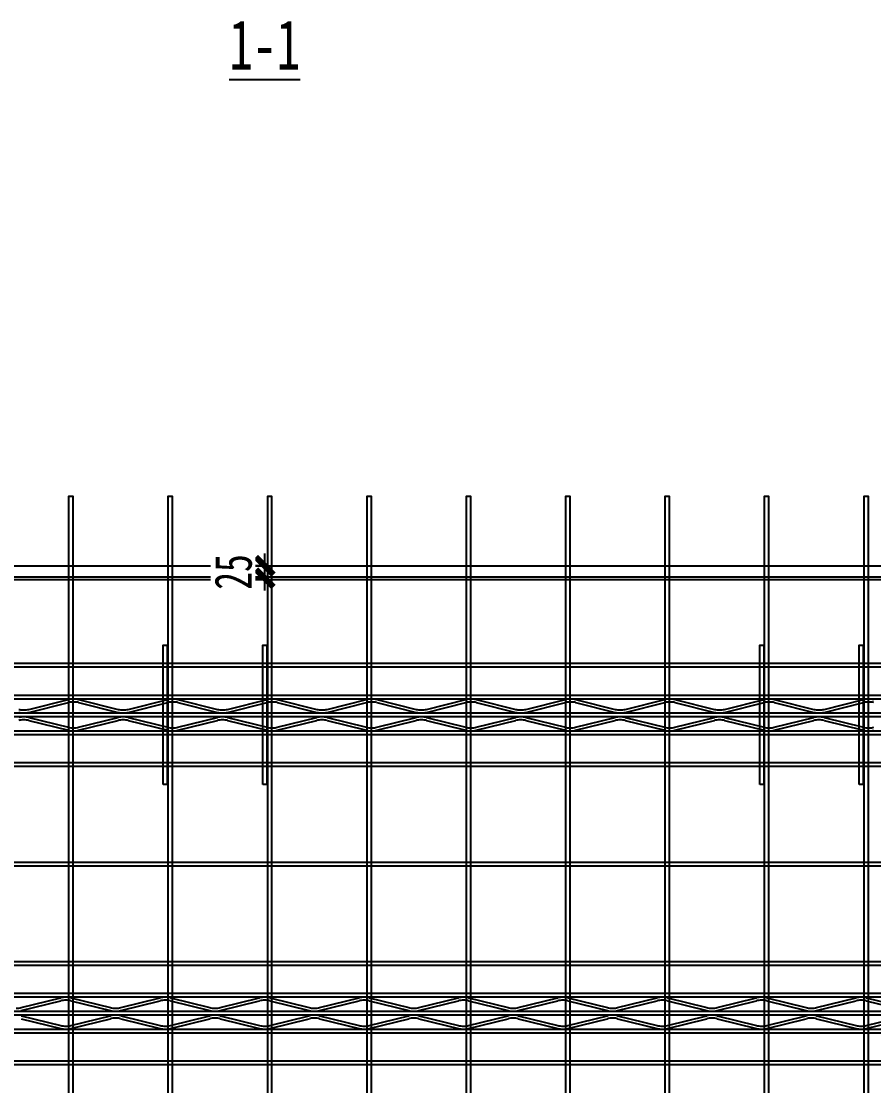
# Model space of a CAD drawing. Extents: x -524 to 129100, y -10500 to 1.
# Drawn here: x 26293 to 28008, y -7517 to -5375 of the extents above; entities that cross this region are included whole.
import ezdxf

# ---------------------------------------------------------------- set-up
doc = ezdxf.new("R2010")
doc.units = 0
doc.header["$LTSCALE"] = 250
doc.linetypes.add('BeePC_CENTER', pattern=[2, 1.25, -0.25, 0.25, -0.25])
doc.layers.get('0').update_dxf_attribs({"linetype": 'CONTINUOUS'})
doc.layers.get('Defpoints').update_dxf_attribs({"linetype": 'CONTINUOUS'})
for name, color, linetype in [('BeePC-CCBZ', 110, 'CONTINUOUS'), ('BeePC-GJ-LEVEL', 141, 'CONTINUOUS'), ('BeePC-GJ-Truss', 185, 'CONTINUOUS'), ('BeePC-TONG-ZT', 50, 'CONTINUOUS')]:
    doc.layers.add(name, color=color, linetype=linetype)
doc.styles.add('BeePC_Dim', font='simfang.ttf', dxfattribs={"width": 0.7})
doc.styles.add('BeePC_Text', font='simfang.ttf', dxfattribs={"width": 0.7})
doc.dimstyles.new('BeePC_DIM_25_25', dxfattribs={"dimtxt": 75, "dimasz": 25, "dimexe": 25, "dimexo": 0, "dimgap": 25, "dimtad": 1, "dimdec": 0, "dimzin": 0, "dimdsep": 46, "dimtxsty": 'BeePC_Dim', "dimblk": 'ARCHTICK', "dimcen": 0, "dimdle": 25, "dimclrt": 7, "dimadec": 0, "dimazin": 0, "dimtfac": 1, "dimtdec": 0, "dimtix": 1, "dimtmove": 2, "dimatfit": 3, "dimfxl": 250, "dimfxlon": 1, "dimtfill": 1, "dimtolj": 1, "dimtzin": 0, "dimarcsym": 0})

# ---------------------------------------------------------------- blocks, each defined once
blk = doc.blocks.new('_ArchTick')
at = {"color": 0, "linetype": 'ByBlock', "const_width": 0.5}
blk.add_lwpolyline([(-0.707, -0.707), (0.707, 0.707)], dxfattribs=at)
blk = doc.blocks.new('*D64')
at = {"layer": 'BeePC-CCBZ', "color": 0, "lineweight": -2, "transparency": 16777216}
for p, q in [((31004.4, -6305.9), (31004.4, -6495.9)), ((30804.4, -6330.9), (31029.4, -6330.9)), ((30804.4, -6470.9), (31029.4, -6470.9))]:
    blk.add_line(p, q, dxfattribs=at)
at = {"layer": 'Defpoints', "color": 0, "transparency": 16777216}
for p in [(30392.6, -6330.9), (26782.6, -6470.9), (31004.4, -6470.9)]:
    blk.add_point(p, dxfattribs=at)
at = {"layer": 'BeePC-CCBZ', "color": 0, "lineweight": -2, "transparency": 16777216, "xscale": 25, "yscale": 25, "zscale": 25}
for p, rotation in [((31004.4, -6330.9), 270), ((31004.4, -6470.9), 90)]:
    blk.add_blockref('_ArchTick', p, dxfattribs=dict(at, rotation=rotation))
at = {"layer": 'BeePC-CCBZ', "color": 7, "linetype": 'BeePC_CENTER', "transparency": 16777216, "insert": (30941.5, -6400.9), "char_height": 75, "attachment_point": 5, "rotation": 90, "style": 'BeePC_Dim', "bg_fill": 3, "box_fill_scale": 1.1, "bg_fill_color": 256, "bg_fill_true_color": 13158600, "bg_fill_transparency": 0}
blk.add_mtext('\\A1;140', dxfattribs=at)
blk = doc.blocks.new('*D65')
at = {"layer": 'BeePC-CCBZ', "color": 0, "lineweight": -2, "transparency": 16777216}
for p, q in [((31004.4, -6445.9), (31004.4, -8895.9)), ((30804.4, -6470.9), (31029.4, -6470.9)), ((30804.4, -8870.9), (31029.4, -8870.9))]:
    blk.add_line(p, q, dxfattribs=at)
at = {"layer": 'Defpoints', "color": 0, "transparency": 16777216}
for p in [(26782.6, -6470.9), (26782.6, -8870.9), (31004.4, -8870.9)]:
    blk.add_point(p, dxfattribs=at)
at = {"layer": 'BeePC-CCBZ', "color": 0, "lineweight": -2, "transparency": 16777216, "xscale": 25, "yscale": 25, "zscale": 25}
for p, rotation in [((31004.4, -6470.9), 90), ((31004.4, -8870.9), 270)]:
    blk.add_blockref('_ArchTick', p, dxfattribs=dict(at, rotation=rotation))
at = {"layer": 'BeePC-CCBZ', "color": 7, "linetype": 'BeePC_CENTER', "transparency": 16777216, "insert": (30941.5, -7670.9), "char_height": 75, "attachment_point": 5, "rotation": 90, "style": 'BeePC_Dim', "bg_fill": 3, "box_fill_scale": 1.1, "bg_fill_color": 256, "bg_fill_true_color": 13158600, "bg_fill_transparency": 0}
blk.add_mtext('\\A1;200x12=2400', dxfattribs=at)
blk = doc.blocks.new('*D68')
at = {"layer": 'BeePC-CCBZ', "color": 0, "lineweight": -2, "transparency": 16777216}
for p, q in [((26782.6, -6520.9), (26782.6, -6445.9)), ((26782.6, -6470.9), (26757.6, -6470.9)), ((26782.6, -6495.9), (26757.6, -6495.9))]:
    blk.add_line(p, q, dxfattribs=at)
at = {"layer": 'Defpoints', "color": 0, "transparency": 16777216}
for p in [(26782.6, -6470.9), (26782.6, -6470.9), (26782.6, -6495.9)]:
    blk.add_point(p, dxfattribs=at)
at = {"layer": 'BeePC-CCBZ', "color": 0, "lineweight": -2, "transparency": 16777216, "xscale": 25, "yscale": 25, "zscale": 25}
for p, rotation in [((26782.6, -6470.9), 270), ((26782.6, -6495.9), 90)]:
    blk.add_blockref('_ArchTick', p, dxfattribs=dict(at, rotation=rotation))
at = {"layer": 'BeePC-CCBZ', "color": 7, "linetype": 'BeePC_CENTER', "transparency": 16777216, "insert": (26719.7, -6483.4), "char_height": 75, "attachment_point": 5, "rotation": 90, "style": 'BeePC_Dim', "bg_fill": 3, "box_fill_scale": 1.1, "bg_fill_color": 256, "bg_fill_true_color": 13158600, "bg_fill_transparency": 0}
blk.add_mtext('\\A1;25', dxfattribs=at)

msp = doc.modelspace()

# ---------------------------------------------------------------- linework, layer by layer
for points in [[(26578.6, -6910.9), (26578.6, -6630.9), (26586.6, -6630.9), (26586.6, -6910.9), (26578.6, -6910.9)], [(26778.6, -6910.9), (26778.6, -6630.9), (26786.6, -6630.9), (26786.6, -6910.9), (26778.6, -6910.9)], [(27778.6, -6910.9), (27778.6, -6630.9), (27786.6, -6630.9), (27786.6, -6910.9), (27778.6, -6910.9)], [(27978.6, -6910.9), (27978.6, -6630.9), (27986.6, -6630.9), (27986.6, -6910.9), (27978.6, -6910.9)]]:
    msp.add_lwpolyline(points)
at = {"layer": 'BeePC-GJ-LEVEL'}
for points in [[(26388.6, -9341.9), (26388.6, -6330.9), (26396.6, -6330.9), (26396.6, -9341.9)], [(26588.6, -9341.9), (26588.6, -6330.9), (26596.6, -6330.9), (26596.6, -9341.9)], [(26788.6, -9341.9), (26788.6, -6330.9), (26796.6, -6330.9), (26796.6, -9341.9)], [(26988.6, -9341.9), (26988.6, -6330.9), (26996.6, -6330.9), (26996.6, -9341.9)], [(27188.6, -9341.9), (27188.6, -6330.9), (27196.6, -6330.9), (27196.6, -9341.9)], [(27388.6, -9341.9), (27388.6, -6330.9), (27396.6, -6330.9), (27396.6, -9341.9)], [(27588.6, -9341.9), (27588.6, -6330.9), (27596.6, -6330.9), (27596.6, -9341.9)], [(27788.6, -9341.9), (27788.6, -6330.9), (27796.6, -6330.9), (27796.6, -9341.9)], [(27988.6, -9341.9), (27988.6, -6330.9), (27996.6, -6330.9), (27996.6, -9341.9)], [(23037.8, -6492.9), (30527.4, -6492.9), (30527.4, -6498.9), (23037.8, -6498.9), (23037.8, -6492.9)], [(22882.8, -6866.9), (30732.4, -6866.9), (30732.4, -6874.9), (22882.8, -6874.9), (22882.8, -6866.9)], [(22882.8, -7066.9), (30732.4, -7066.9), (30732.4, -7074.9), (22882.8, -7074.9), (22882.8, -7066.9)], [(22882.8, -7266.9), (30732.4, -7266.9), (30732.4, -7274.9), (22882.8, -7274.9), (22882.8, -7266.9)], [(22882.8, -7466.9), (30732.4, -7466.9), (30732.4, -7474.9), (22882.8, -7474.9), (22882.8, -7466.9)]]:
    msp.add_lwpolyline(points, dxfattribs=at)
msp.add_lwpolyline([(23298.8, -6841.7), (24342.2, -6667.3, -0.041439), (24346.1, -6666.9), (29469.4, -6666.9, -0.041439), (29473.4, -6667.3), (30516.8, -6841.7, 0.041439), (30519.4, -6841.9), (30527.4, -6841.9), (30527.4, -6849.9), (30519.4, -6849.9, -0.041439), (30515.5, -6849.6), (29472.1, -6675.2, 0.041439), (29469.4, -6674.9), (24346.1, -6674.9, 0.041439), (24343.5, -6675.2), (23300.1, -6849.6, -0.041439), (23296.1, -6849.9), (23037.8, -6849.9), (23037.8, -6841.9), (23296.1, -6841.9, 0.041439), (23298.8, -6841.7)], format="xyb", dxfattribs=at)
at = {"layer": 'BeePC-GJ-Truss'}
for points in [[(23297.8, -6730.9), (30482.8, -6730.9), (30482.8, -6738.9), (23297.8, -6738.9), (23297.8, -6730.9)], [(26308, -6759.8), (26387.6, -6740.1)], [(26408, -6740.1), (26487.6, -6759.8)], [(26508, -6759.8), (26587.6, -6740.1)], [(26608, -6740.1), (26687.6, -6759.8)], [(26708, -6759.8), (26787.6, -6740.1)], [(26808, -6740.1), (26887.6, -6759.8)], [(26908, -6759.8), (26987.6, -6740.1)], [(27008, -6740.1), (27087.6, -6759.8)], [(27108, -6759.8), (27187.6, -6740.1)], [(27208, -6740.1), (27287.6, -6759.8)], [(27308, -6759.8), (27387.6, -6740.1)], [(27408, -6740.1), (27487.6, -6759.8)], [(27508, -6759.8), (27587.6, -6740.1)], [(27608, -6740.1), (27687.6, -6759.8)], [(27708, -6759.8), (27787.6, -6740.1)], [(27808, -6740.1), (27887.6, -6759.8)], [(27908, -6759.8), (27987.6, -6740.1)], [(23297.8, -6766.9), (30482.8, -6766.9), (30482.8, -6774.9), (23297.8, -6774.9), (23297.8, -6766.9), (23301.2, -6766.8), (23304.4, -6766.4), (23308, -6765.8), (23387.6, -6746.1)], [(26308, -6765.8), (26387.6, -6746.1)], [(26408, -6746.1), (26487.6, -6765.8)], [(26508, -6765.8), (26587.6, -6746.1)], [(26608, -6746.1), (26687.6, -6765.8)], [(26708, -6765.8), (26787.6, -6746.1)], [(26808, -6746.1), (26887.6, -6765.8)], [(26908, -6765.8), (26987.6, -6746.1)], [(27008, -6746.1), (27087.6, -6765.8)], [(27108, -6765.8), (27187.6, -6746.1)], [(27208, -6746.1), (27287.6, -6765.8)], [(27308, -6765.8), (27387.6, -6746.1)], [(27408, -6746.1), (27487.6, -6765.8)], [(27508, -6765.8), (27587.6, -6746.1)], [(27608, -6746.1), (27687.6, -6765.8)], [(27708, -6765.8), (27787.6, -6746.1)], [(27808, -6746.1), (27887.6, -6765.8)], [(27908, -6765.8), (27987.6, -6746.1)], [(26308, -6776.1), (26387.6, -6795.8)], [(26308, -6782.1), (26387.6, -6801.8)], [(26408, -6795.8), (26487.6, -6776.1)], [(26408, -6801.8), (26487.6, -6782.1)], [(26508, -6776.1), (26587.6, -6795.8)], [(26508, -6782.1), (26587.6, -6801.8)], [(26608, -6795.8), (26687.6, -6776.1)], [(26608, -6801.8), (26687.6, -6782.1)], [(26708, -6776.1), (26787.6, -6795.8)], [(26708, -6782.1), (26787.6, -6801.8)], [(26808, -6795.8), (26887.6, -6776.1)], [(26808, -6801.8), (26887.6, -6782.1)], [(26908, -6776.1), (26987.6, -6795.8)], [(26908, -6782.1), (26987.6, -6801.8)], [(27008, -6795.8), (27087.6, -6776.1)], [(27008, -6801.8), (27087.6, -6782.1)], [(27108, -6776.1), (27187.6, -6795.8)], [(27108, -6782.1), (27187.6, -6801.8)], [(27208, -6795.8), (27287.6, -6776.1)], [(27208, -6801.8), (27287.6, -6782.1)], [(27308, -6776.1), (27387.6, -6795.8)], [(27308, -6782.1), (27387.6, -6801.8)], [(27408, -6795.8), (27487.6, -6776.1)], [(27408, -6801.8), (27487.6, -6782.1)], [(27508, -6776.1), (27587.6, -6795.8)], [(27508, -6782.1), (27587.6, -6801.8)], [(27608, -6795.8), (27687.6, -6776.1)], [(27608, -6801.8), (27687.6, -6782.1)], [(27708, -6776.1), (27787.6, -6795.8)], [(27708, -6782.1), (27787.6, -6801.8)], [(27808, -6795.8), (27887.6, -6776.1)], [(27808, -6801.8), (27887.6, -6782.1)], [(27908, -6776.1), (27987.6, -6795.8)], [(27908, -6782.1), (27987.6, -6801.8)], [(23297.8, -6802.9), (30482.8, -6802.9), (30482.8, -6810.9), (23297.8, -6810.9), (23297.8, -6802.9)], [(23082.6, -7330.9), (30482.6, -7330.9), (30482.6, -7338.9), (23082.6, -7338.9), (23082.6, -7330.9)], [(26292.8, -7359.8), (26372.4, -7340.1)], [(26392.8, -7340.1), (26472.4, -7359.8)], [(26492.8, -7359.8), (26572.4, -7340.1)], [(26592.8, -7340.1), (26672.4, -7359.8)], [(26692.8, -7359.8), (26772.4, -7340.1)], [(26792.8, -7340.1), (26872.4, -7359.8)], [(26892.8, -7359.8), (26972.4, -7340.1)], [(26992.8, -7340.1), (27072.4, -7359.8)], [(27092.8, -7359.8), (27172.4, -7340.1)], [(27192.8, -7340.1), (27272.4, -7359.8)], [(27292.8, -7359.8), (27372.4, -7340.1)], [(27392.8, -7340.1), (27472.4, -7359.8)], [(27492.8, -7359.8), (27572.4, -7340.1)], [(27592.8, -7340.1), (27672.4, -7359.8)], [(27692.8, -7359.8), (27772.4, -7340.1)], [(27792.8, -7340.1), (27872.4, -7359.8)], [(27892.8, -7359.8), (27972.4, -7340.1)], [(27992.8, -7340.1), (28072.4, -7359.8)], [(23082.6, -7366.9), (30482.6, -7366.9), (30482.6, -7374.9), (23082.6, -7374.9), (23082.6, -7366.9), (23086, -7366.8), (23089.2, -7366.4), (23092.8, -7365.8), (23172.4, -7346.1)], [(26292.8, -7365.8), (26372.4, -7346.1)], [(26392.8, -7346.1), (26472.4, -7365.8)], [(26492.8, -7365.8), (26572.4, -7346.1)], [(26592.8, -7346.1), (26672.4, -7365.8)], [(26692.8, -7365.8), (26772.4, -7346.1)], [(26792.8, -7346.1), (26872.4, -7365.8)], [(26892.8, -7365.8), (26972.4, -7346.1)], [(26992.8, -7346.1), (27072.4, -7365.8)], [(27092.8, -7365.8), (27172.4, -7346.1)], [(27192.8, -7346.1), (27272.4, -7365.8)], [(27292.8, -7365.8), (27372.4, -7346.1)], [(27392.8, -7346.1), (27472.4, -7365.8)], [(27492.8, -7365.8), (27572.4, -7346.1)], [(27592.8, -7346.1), (27672.4, -7365.8)], [(27692.8, -7365.8), (27772.4, -7346.1)], [(27792.8, -7346.1), (27872.4, -7365.8)], [(27892.8, -7365.8), (27972.4, -7346.1)], [(27992.8, -7346.1), (28072.4, -7365.8)], [(26292.8, -7376.1), (26372.4, -7395.8)], [(26292.8, -7382.1), (26372.4, -7401.8)], [(26392.8, -7395.8), (26472.4, -7376.1)], [(26392.8, -7401.8), (26472.4, -7382.1)], [(26492.8, -7376.1), (26572.4, -7395.8)], [(26492.8, -7382.1), (26572.4, -7401.8)], [(26592.8, -7395.8), (26672.4, -7376.1)], [(26592.8, -7401.8), (26672.4, -7382.1)], [(26692.8, -7376.1), (26772.4, -7395.8)], [(26692.8, -7382.1), (26772.4, -7401.8)], [(26792.8, -7395.8), (26872.4, -7376.1)], [(26792.8, -7401.8), (26872.4, -7382.1)], [(26892.8, -7376.1), (26972.4, -7395.8)], [(26892.8, -7382.1), (26972.4, -7401.8)], [(26992.8, -7395.8), (27072.4, -7376.1)], [(26992.8, -7401.8), (27072.4, -7382.1)], [(27092.8, -7376.1), (27172.4, -7395.8)], [(27092.8, -7382.1), (27172.4, -7401.8)], [(27192.8, -7395.8), (27272.4, -7376.1)], [(27192.8, -7401.8), (27272.4, -7382.1)], [(27292.8, -7376.1), (27372.4, -7395.8)], [(27292.8, -7382.1), (27372.4, -7401.8)], [(27392.8, -7395.8), (27472.4, -7376.1)], [(27392.8, -7401.8), (27472.4, -7382.1)], [(27492.8, -7376.1), (27572.4, -7395.8)], [(27492.8, -7382.1), (27572.4, -7401.8)], [(27592.8, -7395.8), (27672.4, -7376.1)], [(27592.8, -7401.8), (27672.4, -7382.1)], [(27692.8, -7376.1), (27772.4, -7395.8)], [(27692.8, -7382.1), (27772.4, -7401.8)], [(27792.8, -7395.8), (27872.4, -7376.1)], [(27792.8, -7401.8), (27872.4, -7382.1)], [(27892.8, -7376.1), (27972.4, -7395.8)], [(27892.8, -7382.1), (27972.4, -7401.8)], [(27992.8, -7395.8), (28072.4, -7376.1)], [(27992.8, -7401.8), (28072.4, -7382.1)], [(23082.6, -7402.9), (30482.6, -7402.9), (30482.6, -7410.9), (23082.6, -7410.9), (23082.6, -7402.9)]]:
    msp.add_lwpolyline(points, dxfattribs=at)
for centre, major_axis, start_param, end_param in [((26399, -6744.1), (18, 0), 1.635672, 2.256488), ((26396.6, -6748.4), (12, 0), 1.470144, 2.422017), ((26396.6, -6744.1), (18, 0), 0.885104, 1.50592), ((26399, -6748.4), (12, 0), 0.719576, 1.671449), ((26599, -6744.1), (18, 0), 1.635672, 2.256488), ((26596.6, -6748.4), (12, 0), 1.470144, 2.422017), ((26596.6, -6744.1), (18, 0), 0.885104, 1.50592), ((26599, -6748.4), (12, 0), 0.719576, 1.671449), ((26799, -6744.1), (18, 0), 1.635672, 2.256488), ((26796.6, -6748.4), (12, 0), 1.470144, 2.422017), ((26796.6, -6744.1), (18, 0), 0.885104, 1.50592), ((26799, -6748.4), (12, 0), 0.719576, 1.671449), ((26999, -6744.1), (18, 0), 1.635672, 2.256488), ((26996.6, -6748.4), (12, 0), 1.470144, 2.422017), ((26996.6, -6744.1), (18, 0), 0.885104, 1.50592), ((26999, -6748.4), (12, 0), 0.719576, 1.671449), ((27199, -6744.1), (18, 0), 1.635672, 2.256488), ((27196.6, -6748.4), (12, 0), 1.470144, 2.422017), ((27196.6, -6744.1), (18, 0), 0.885104, 1.50592), ((27199, -6748.4), (12, 0), 0.719576, 1.671449), ((27399, -6744.1), (18, 0), 1.635672, 2.256488), ((27396.6, -6748.4), (12, 0), 1.470144, 2.422017), ((27396.6, -6744.1), (18, 0), 0.885104, 1.50592), ((27399, -6748.4), (12, 0), 0.719576, 1.671449), ((27599, -6744.1), (18, 0), 1.635672, 2.256488), ((27596.6, -6748.4), (12, 0), 1.470144, 2.422017), ((27596.6, -6744.1), (18, 0), 0.885104, 1.50592), ((27599, -6748.4), (12, 0), 0.719576, 1.671449), ((27799, -6744.1), (18, 0), 1.635672, 2.256488), ((27796.6, -6748.4), (12, 0), 1.470144, 2.422017), ((27796.6, -6744.1), (18, 0), 0.885104, 1.50592), ((27799, -6748.4), (12, 0), 0.719576, 1.671449), ((27999, -6744.1), (18, 0), 1.635672, 2.256488), ((27996.6, -6748.4), (12, 0), 1.470144, 2.422017), ((27996.6, -6744.1), (18, 0), 0.885104, 1.50592), ((27999, -6748.4), (12, 0), 0.719576, 1.671449), ((26296.6, -6757.5), (12, 0), 3.861169, 4.813041), ((26299, -6761.8), (18, 0), 4.026697, 4.647513), ((26299, -6757.5), (12, 0), 4.611737, 5.563609), ((26296.6, -6761.8), (18, 0), 4.777265, 5.398081), ((26496.6, -6757.5), (12, 0), 3.861169, 4.813041), ((26499, -6761.8), (18, 0), 4.026697, 4.647513), ((26499, -6757.5), (12, 0), 4.611737, 5.563609), ((26496.6, -6761.8), (18, 0), 4.777265, 5.398081), ((26696.6, -6757.5), (12, 0), 3.861169, 4.813041), ((26699, -6761.8), (18, 0), 4.026697, 4.647513), ((26699, -6757.5), (12, 0), 4.611737, 5.563609), ((26696.6, -6761.8), (18, 0), 4.777265, 5.398081), ((26896.6, -6757.5), (12, 0), 3.861169, 4.813041), ((26899, -6761.8), (18, 0), 4.026697, 4.647513), ((26899, -6757.5), (12, 0), 4.611737, 5.563609), ((26896.6, -6761.8), (18, 0), 4.777265, 5.398081), ((27096.6, -6757.5), (12, 0), 3.861169, 4.813041), ((27099, -6761.8), (18, 0), 4.026697, 4.647513), ((27099, -6757.5), (12, 0), 4.611737, 5.563609), ((27096.6, -6761.8), (18, 0), 4.777265, 5.398081), ((27296.6, -6757.5), (12, 0), 3.861169, 4.813041), ((27299, -6761.8), (18, 0), 4.026697, 4.647513), ((27299, -6757.5), (12, 0), 4.611737, 5.563609), ((27296.6, -6761.8), (18, 0), 4.777265, 5.398081), ((27496.6, -6757.5), (12, 0), 3.861169, 4.813041), ((27499, -6761.8), (18, 0), 4.026697, 4.647513), ((27499, -6757.5), (12, 0), 4.611737, 5.563609), ((27496.6, -6761.8), (18, 0), 4.777265, 5.398081), ((27696.6, -6757.5), (12, 0), 3.861169, 4.813041), ((27699, -6761.8), (18, 0), 4.026697, 4.647513), ((27699, -6757.5), (12, 0), 4.611737, 5.563609), ((27696.6, -6761.8), (18, 0), 4.777265, 5.398081), ((27896.6, -6757.5), (12, 0), 3.861169, 4.813041), ((27899, -6761.8), (18, 0), 4.026697, 4.647513), ((27899, -6757.5), (12, 0), 4.611737, 5.563609), ((27896.6, -6761.8), (18, 0), 4.777265, 5.398081), ((26299, -6780.1), (18, 0), 1.635672, 2.256488), ((26296.6, -6784.4), (12, 0), 1.470144, 2.422017), ((26296.6, -6780.1), (18, 0), 0.885104, 1.50592), ((26299, -6784.4), (12, 0), 0.719576, 1.671449), ((26499, -6780.1), (18, 0), 1.635672, 2.256488), ((26496.6, -6784.4), (12, 0), 1.470144, 2.422017), ((26496.6, -6780.1), (18, 0), 0.885104, 1.50592), ((26499, -6784.4), (12, 0), 0.719576, 1.671449), ((26699, -6780.1), (18, 0), 1.635672, 2.256488), ((26696.6, -6784.4), (12, 0), 1.470144, 2.422017), ((26696.6, -6780.1), (18, 0), 0.885104, 1.50592), ((26699, -6784.4), (12, 0), 0.719576, 1.671449), ((26899, -6780.1), (18, 0), 1.635672, 2.256488), ((26896.6, -6784.4), (12, 0), 1.470144, 2.422017), ((26896.6, -6780.1), (18, 0), 0.885104, 1.50592), ((26899, -6784.4), (12, 0), 0.719576, 1.671449), ((27099, -6780.1), (18, 0), 1.635672, 2.256488), ((27096.6, -6784.4), (12, 0), 1.470144, 2.422017), ((27096.6, -6780.1), (18, 0), 0.885104, 1.50592), ((27099, -6784.4), (12, 0), 0.719576, 1.671449), ((27299, -6780.1), (18, 0), 1.635672, 2.256488), ((27296.6, -6784.4), (12, 0), 1.470144, 2.422017), ((27296.6, -6780.1), (18, 0), 0.885104, 1.50592), ((27299, -6784.4), (12, 0), 0.719576, 1.671449), ((27499, -6780.1), (18, 0), 1.635672, 2.256488), ((27496.6, -6784.4), (12, 0), 1.470144, 2.422017), ((27496.6, -6780.1), (18, 0), 0.885104, 1.50592), ((27499, -6784.4), (12, 0), 0.719576, 1.671449), ((27699, -6780.1), (18, 0), 1.635672, 2.256488), ((27696.6, -6784.4), (12, 0), 1.470144, 2.422017), ((27696.6, -6780.1), (18, 0), 0.885104, 1.50592), ((27699, -6784.4), (12, 0), 0.719576, 1.671449), ((27899, -6780.1), (18, 0), 1.635672, 2.256488), ((27896.6, -6784.4), (12, 0), 1.470144, 2.422017), ((27896.6, -6780.1), (18, 0), 0.885104, 1.50592), ((27899, -6784.4), (12, 0), 0.719576, 1.671449), ((26396.6, -6793.5), (12, 0), 3.861169, 4.813041), ((26399, -6797.8), (18, 0), 4.026697, 4.647513), ((26399, -6793.5), (12, 0), 4.611737, 5.563609), ((26396.6, -6797.8), (18, 0), 4.777265, 5.398081), ((26596.6, -6793.5), (12, 0), 3.861169, 4.813041), ((26599, -6797.8), (18, 0), 4.026697, 4.647513), ((26599, -6793.5), (12, 0), 4.611737, 5.563609), ((26596.6, -6797.8), (18, 0), 4.777265, 5.398081), ((26796.6, -6793.5), (12, 0), 3.861169, 4.813041), ((26799, -6797.8), (18, 0), 4.026697, 4.647513), ((26799, -6793.5), (12, 0), 4.611737, 5.563609), ((26796.6, -6797.8), (18, 0), 4.777265, 5.398081), ((26996.6, -6793.5), (12, 0), 3.861169, 4.813041), ((26999, -6797.8), (18, 0), 4.026697, 4.647513), ((26999, -6793.5), (12, 0), 4.611737, 5.563609), ((26996.6, -6797.8), (18, 0), 4.777265, 5.398081), ((27196.6, -6793.5), (12, 0), 3.861169, 4.813041), ((27199, -6797.8), (18, 0), 4.026697, 4.647513), ((27199, -6793.5), (12, 0), 4.611737, 5.563609), ((27196.6, -6797.8), (18, 0), 4.777265, 5.398081), ((27396.6, -6793.5), (12, 0), 3.861169, 4.813041), ((27399, -6797.8), (18, 0), 4.026697, 4.647513), ((27399, -6793.5), (12, 0), 4.611737, 5.563609), ((27396.6, -6797.8), (18, 0), 4.777265, 5.398081), ((27596.6, -6793.5), (12, 0), 3.861169, 4.813041), ((27599, -6797.8), (18, 0), 4.026697, 4.647513), ((27599, -6793.5), (12, 0), 4.611737, 5.563609), ((27596.6, -6797.8), (18, 0), 4.777265, 5.398081), ((27796.6, -6793.5), (12, 0), 3.861169, 4.813041), ((27799, -6797.8), (18, 0), 4.026697, 4.647513), ((27799, -6793.5), (12, 0), 4.611737, 5.563609), ((27796.6, -6797.8), (18, 0), 4.777265, 5.398081), ((27996.6, -6793.5), (12, 0), 3.861169, 4.813041), ((27999, -6797.8), (18, 0), 4.026697, 4.647513), ((27999, -6793.5), (12, 0), 4.611737, 5.563609), ((27996.6, -6797.8), (18, 0), 4.777265, 5.398081), ((26383.8, -7344.1), (18, 0), 1.635672, 2.256488), ((26381.4, -7348.4), (12, 0), 1.470144, 2.422017), ((26381.4, -7344.1), (18, 0), 0.885104, 1.50592), ((26383.8, -7348.4), (12, 0), 0.719576, 1.671449), ((26583.8, -7344.1), (18, 0), 1.635672, 2.256488), ((26581.4, -7348.4), (12, 0), 1.470144, 2.422017), ((26581.4, -7344.1), (18, 0), 0.885104, 1.50592), ((26583.8, -7348.4), (12, 0), 0.719576, 1.671449), ((26783.8, -7344.1), (18, 0), 1.635672, 2.256488), ((26781.4, -7348.4), (12, 0), 1.470144, 2.422017), ((26781.4, -7344.1), (18, 0), 0.885104, 1.50592), ((26783.8, -7348.4), (12, 0), 0.719576, 1.671449), ((26983.8, -7344.1), (18, 0), 1.635672, 2.256488), ((26981.4, -7348.4), (12, 0), 1.470144, 2.422017), ((26981.4, -7344.1), (18, 0), 0.885104, 1.50592), ((26983.8, -7348.4), (12, 0), 0.719576, 1.671449), ((27183.8, -7344.1), (18, 0), 1.635672, 2.256488), ((27181.4, -7348.4), (12, 0), 1.470144, 2.422017), ((27181.4, -7344.1), (18, 0), 0.885104, 1.50592), ((27183.8, -7348.4), (12, 0), 0.719576, 1.671449), ((27383.8, -7344.1), (18, 0), 1.635672, 2.256488), ((27381.4, -7348.4), (12, 0), 1.470144, 2.422017), ((27381.4, -7344.1), (18, 0), 0.885104, 1.50592), ((27383.8, -7348.4), (12, 0), 0.719576, 1.671449), ((27583.8, -7344.1), (18, 0), 1.635672, 2.256488), ((27581.4, -7348.4), (12, 0), 1.470144, 2.422017), ((27581.4, -7344.1), (18, 0), 0.885104, 1.50592), ((27583.8, -7348.4), (12, 0), 0.719576, 1.671449), ((27783.8, -7344.1), (18, 0), 1.635672, 2.256488), ((27781.4, -7348.4), (12, 0), 1.470144, 2.422017), ((27781.4, -7344.1), (18, 0), 0.885104, 1.50592), ((27783.8, -7348.4), (12, 0), 0.719576, 1.671449), ((27983.8, -7344.1), (18, 0), 1.635672, 2.256488), ((27981.4, -7348.4), (12, 0), 1.470144, 2.422017), ((27981.4, -7344.1), (18, 0), 0.885104, 1.50592), ((27983.8, -7348.4), (12, 0), 0.719576, 1.671449), ((26283.8, -7357.5), (12, 0), 4.611737, 5.563609), ((26481.4, -7357.5), (12, 0), 3.861169, 4.813041), ((26483.8, -7361.8), (18, 0), 4.026697, 4.647513), ((26483.8, -7357.5), (12, 0), 4.611737, 5.563609), ((26481.4, -7361.8), (18, 0), 4.777265, 5.398081), ((26681.4, -7357.5), (12, 0), 3.861169, 4.813041), ((26683.8, -7361.8), (18, 0), 4.026697, 4.647513), ((26683.8, -7357.5), (12, 0), 4.611737, 5.563609), ((26681.4, -7361.8), (18, 0), 4.777265, 5.398081), ((26881.4, -7357.5), (12, 0), 3.861169, 4.813041), ((26883.8, -7361.8), (18, 0), 4.026697, 4.647513), ((26883.8, -7357.5), (12, 0), 4.611737, 5.563609), ((26881.4, -7361.8), (18, 0), 4.777265, 5.398081), ((27081.4, -7357.5), (12, 0), 3.861169, 4.813041), ((27083.8, -7361.8), (18, 0), 4.026697, 4.647513), ((27083.8, -7357.5), (12, 0), 4.611737, 5.563609), ((27081.4, -7361.8), (18, 0), 4.777265, 5.398081), ((27281.4, -7357.5), (12, 0), 3.861169, 4.813041), ((27283.8, -7361.8), (18, 0), 4.026697, 4.647513), ((27283.8, -7357.5), (12, 0), 4.611737, 5.563609), ((27281.4, -7361.8), (18, 0), 4.777265, 5.398081), ((27481.4, -7357.5), (12, 0), 3.861169, 4.813041), ((27483.8, -7361.8), (18, 0), 4.026697, 4.647513), ((27483.8, -7357.5), (12, 0), 4.611737, 5.563609), ((27481.4, -7361.8), (18, 0), 4.777265, 5.398081), ((27681.4, -7357.5), (12, 0), 3.861169, 4.813041), ((27683.8, -7361.8), (18, 0), 4.026697, 4.647513), ((27683.8, -7357.5), (12, 0), 4.611737, 5.563609), ((27681.4, -7361.8), (18, 0), 4.777265, 5.398081), ((27881.4, -7357.5), (12, 0), 3.861169, 4.813041), ((27883.8, -7361.8), (18, 0), 4.026697, 4.647513), ((27883.8, -7357.5), (12, 0), 4.611737, 5.563609), ((27881.4, -7361.8), (18, 0), 4.777265, 5.398081), ((26483.8, -7380.1), (18, 0), 1.635672, 2.256488), ((26481.4, -7384.4), (12, 0), 1.470144, 2.422017), ((26481.4, -7380.1), (18, 0), 0.885104, 1.50592), ((26483.8, -7384.4), (12, 0), 0.719576, 1.671449), ((26683.8, -7380.1), (18, 0), 1.635672, 2.256488), ((26681.4, -7384.4), (12, 0), 1.470144, 2.422017), ((26681.4, -7380.1), (18, 0), 0.885104, 1.50592), ((26683.8, -7384.4), (12, 0), 0.719576, 1.671449), ((26883.8, -7380.1), (18, 0), 1.635672, 2.256488), ((26881.4, -7384.4), (12, 0), 1.470144, 2.422017), ((26881.4, -7380.1), (18, 0), 0.885104, 1.50592), ((26883.8, -7384.4), (12, 0), 0.719576, 1.671449), ((27083.8, -7380.1), (18, 0), 1.635672, 2.256488), ((27081.4, -7384.4), (12, 0), 1.470144, 2.422017), ((27081.4, -7380.1), (18, 0), 0.885104, 1.50592), ((27083.8, -7384.4), (12, 0), 0.719576, 1.671449), ((27283.8, -7380.1), (18, 0), 1.635672, 2.256488), ((27281.4, -7384.4), (12, 0), 1.470144, 2.422017), ((27281.4, -7380.1), (18, 0), 0.885104, 1.50592), ((27283.8, -7384.4), (12, 0), 0.719576, 1.671449), ((27483.8, -7380.1), (18, 0), 1.635672, 2.256488), ((27481.4, -7384.4), (12, 0), 1.470144, 2.422017), ((27481.4, -7380.1), (18, 0), 0.885104, 1.50592), ((27483.8, -7384.4), (12, 0), 0.719576, 1.671449), ((27683.8, -7380.1), (18, 0), 1.635672, 2.256488), ((27681.4, -7384.4), (12, 0), 1.470144, 2.422017), ((27681.4, -7380.1), (18, 0), 0.885104, 1.50592), ((27683.8, -7384.4), (12, 0), 0.719576, 1.671449), ((27883.8, -7380.1), (18, 0), 1.635672, 2.256488), ((27881.4, -7384.4), (12, 0), 1.470144, 2.422017), ((27881.4, -7380.1), (18, 0), 0.885104, 1.50592), ((27883.8, -7384.4), (12, 0), 0.719576, 1.671449), ((26381.4, -7393.5), (12, 0), 3.861169, 4.813041), ((26383.8, -7397.8), (18, 0), 4.026697, 4.647513), ((26383.8, -7393.5), (12, 0), 4.611737, 5.563609), ((26381.4, -7397.8), (18, 0), 4.777265, 5.398081), ((26581.4, -7393.5), (12, 0), 3.861169, 4.813041), ((26583.8, -7397.8), (18, 0), 4.026697, 4.647513), ((26583.8, -7393.5), (12, 0), 4.611737, 5.563609), ((26581.4, -7397.8), (18, 0), 4.777265, 5.398081), ((26781.4, -7393.5), (12, 0), 3.861169, 4.813041), ((26783.8, -7397.8), (18, 0), 4.026697, 4.647513), ((26783.8, -7393.5), (12, 0), 4.611737, 5.563609), ((26781.4, -7397.8), (18, 0), 4.777265, 5.398081), ((26981.4, -7393.5), (12, 0), 3.861169, 4.813041), ((26983.8, -7397.8), (18, 0), 4.026697, 4.647513), ((26983.8, -7393.5), (12, 0), 4.611737, 5.563609), ((26981.4, -7397.8), (18, 0), 4.777265, 5.398081), ((27181.4, -7393.5), (12, 0), 3.861169, 4.813041), ((27183.8, -7397.8), (18, 0), 4.026697, 4.647513), ((27183.8, -7393.5), (12, 0), 4.611737, 5.563609), ((27181.4, -7397.8), (18, 0), 4.777265, 5.398081), ((27381.4, -7393.5), (12, 0), 3.861169, 4.813041), ((27383.8, -7397.8), (18, 0), 4.026697, 4.647513), ((27383.8, -7393.5), (12, 0), 4.611737, 5.563609), ((27381.4, -7397.8), (18, 0), 4.777265, 5.398081), ((27581.4, -7393.5), (12, 0), 3.861169, 4.813041), ((27583.8, -7397.8), (18, 0), 4.026697, 4.647513), ((27583.8, -7393.5), (12, 0), 4.611737, 5.563609), ((27581.4, -7397.8), (18, 0), 4.777265, 5.398081), ((27781.4, -7393.5), (12, 0), 3.861169, 4.813041), ((27783.8, -7397.8), (18, 0), 4.026697, 4.647513), ((27783.8, -7393.5), (12, 0), 4.611737, 5.563609), ((27781.4, -7397.8), (18, 0), 4.777265, 5.398081), ((27981.4, -7393.5), (12, 0), 3.861169, 4.813041), ((27983.8, -7397.8), (18, 0), 4.026697, 4.647513), ((27983.8, -7393.5), (12, 0), 4.611737, 5.563609), ((27981.4, -7397.8), (18, 0), 4.777265, 5.398081)]:
    msp.add_ellipse(centre, major_axis=major_axis, ratio=0.288551, start_param=start_param, end_param=end_param, dxfattribs=at)
at = {"layer": 'BeePC-TONG-ZT'}
msp.add_lwpolyline([(23272.8, -6820.9), (23272.8, -6470.9), (30542.4, -6470.9), (30542.4, -8870.9), (23022.8, -8870.9), (23022.8, -6820.9), (23272.8, -6820.9)], dxfattribs=at)

# ---------------------------------------------------------------- texts
at = {"insert": (26782.6, -5422.6), "char_height": 100, "attachment_point": 5, "style": 'BeePC_Text'}
msp.add_mtext('\\L1-1\\o', dxfattribs=at)

# ---------------------------------------------------------------- next in the draw order: dimensions: what is measured, and where the dimension line sits
at = {"layer": 'BeePC-CCBZ'}
dim = msp.add_linear_dim(base=(31004.4, -6470.9), p1=(30392.6, -6330.9), p2=(26782.6, -6470.9), angle=90, dimstyle='BeePC_DIM_25_25', override={"dimfxl": 200}, dxfattribs=at)
dim.commit()
dim.dimension.update_dxf_attribs({"geometry": '*D64', "text_midpoint": (30941.5, -6400.9)})

# ---------------------------------------------------------------- next in the draw order: dimensions: what is measured, and where the dimension line sits
dim = msp.add_linear_dim(base=(31004.4, -8870.9), p1=(26782.6, -6470.9), p2=(26782.6, -8870.9), angle=90, text='200x12=2400', dimstyle='BeePC_DIM_25_25', override={"dimfxl": 200}, dxfattribs=at)
dim.commit()
dim.dimension.update_dxf_attribs({"geometry": '*D65', "text_midpoint": (30941.5, -7670.9)})

# ---------------------------------------------------------------- next in the draw order: dimensions: what is measured, and where the dimension line sits
dim = msp.add_linear_dim(base=(26782.6, -6470.9), p1=(26782.6, -6495.9), p2=(26782.6, -6470.9), angle=90, dimstyle='BeePC_DIM_25_25', override={"dimfxl": 50}, dxfattribs=at)
dim.commit()
dim.dimension.update_dxf_attribs({"geometry": '*D68', "text_midpoint": (26719.7, -6483.4)})

doc.saveas('drawing.dxf')
